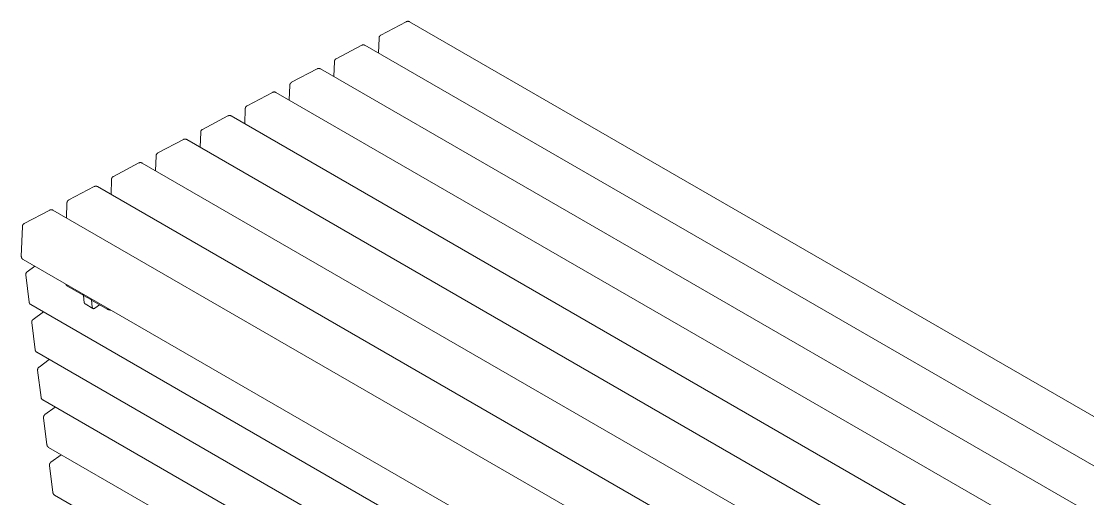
# Model space of a CAD drawing. Header units: inches. Extents: x -12 to 193, y -19 to 105.
# Drawn here: x 113.81 to 151.07, y 47.55 to 64.25 of the extents above; entities that cross this region are included whole.
import ezdxf

# ---------------------------------------------------------------- set-up
doc = ezdxf.new("R2010")
doc.units = ezdxf.units.IN
doc.layers.add('ZANO_R', color=7, linetype='Continuous', lineweight=0)

msp = doc.modelspace()

# ---------------------------------------------------------------- linework, layer by layer
at = {"layer": 'ZANO_R'}
for p, q in [((126.37057, 63.76109), (127.26062, 64.23152)), ((127.26062, 64.23152), (127.26429, 64.23338)), ((127.26429, 64.23338), (127.26802, 64.23511)), ((127.26802, 64.23511), (127.27181, 64.23671)), ((127.27181, 64.23671), (127.27565, 64.23817)), ((127.27565, 64.23817), (127.27954, 64.2395)), ((127.27954, 64.2395), (127.28348, 64.2407)), ((127.28348, 64.2407), (127.28745, 64.24175)), ((127.28745, 64.24175), (127.29146, 64.24267)), ((127.29146, 64.24267), (127.2955, 64.24345)), ((127.2955, 64.24345), (127.29956, 64.24409)), ((127.29956, 64.24409), (127.30364, 64.24458)), ((127.30364, 64.24458), (127.30774, 64.24493)), ((127.30774, 64.24493), (127.31185, 64.24514)), ((127.31185, 64.24514), (127.31596, 64.24521)), ((127.31596, 64.24521), (127.32007, 64.24513)), ((127.32007, 64.24513), (127.32418, 64.24491)), ((127.32418, 64.24491), (127.32828, 64.24455)), ((127.32828, 64.24455), (127.33236, 64.24404)), ((127.33236, 64.24404), (127.33642, 64.2434)), ((127.33642, 64.2434), (127.34045, 64.24261)), ((127.34045, 64.24261), (127.34446, 64.24168)), ((127.34446, 64.24168), (127.34843, 64.24061)), ((127.34843, 64.24061), (127.35237, 64.23941)), ((127.35237, 64.23941), (127.35625, 64.23807)), ((127.35625, 64.23807), (127.36009, 64.23659)), ((127.36009, 64.23659), (127.36388, 64.23498)), ((127.36388, 64.23498), (127.3676, 64.23325)), ((127.3676, 64.23325), (127.37127, 64.23138)), ((127.37127, 64.23138), (127.37486, 64.22938)), ((127.37486, 64.22938), (177.31773, 35.39486)), ((126.32265, 63.71427), (126.32466, 63.71772)), ((126.32466, 63.71772), (126.32678, 63.72111)), ((126.32678, 63.72111), (126.32902, 63.72442)), ((126.32902, 63.72442), (126.33136, 63.72765)), ((126.33136, 63.72765), (126.33382, 63.7308)), ((126.33382, 63.7308), (126.33638, 63.73387)), ((126.33638, 63.73387), (126.33904, 63.73685)), ((126.33904, 63.73685), (126.3418, 63.73974)), ((126.3418, 63.73974), (126.34466, 63.74253)), ((126.34466, 63.74253), (126.34761, 63.74522)), ((126.34761, 63.74522), (126.35065, 63.74782)), ((126.35065, 63.74782), (126.35378, 63.75031)), ((126.35378, 63.75031), (126.35699, 63.75269)), ((126.35699, 63.75269), (126.36027, 63.75496)), ((126.36027, 63.75496), (126.36364, 63.75712)), ((126.36364, 63.75712), (126.36707, 63.75916)), ((126.36707, 63.75916), (126.37057, 63.76109)), ((124.81299, 62.93783), (125.70303, 63.40826)), ((125.70303, 63.40826), (125.7067, 63.41012)), ((125.7067, 63.41012), (125.71043, 63.41185)), ((125.71043, 63.41185), (125.71422, 63.41345)), ((125.71422, 63.41345), (125.71807, 63.41491)), ((125.71807, 63.41491), (125.72196, 63.41625)), ((125.72196, 63.41625), (125.72589, 63.41744)), ((125.72589, 63.41744), (125.72987, 63.4185)), ((125.72987, 63.4185), (125.73388, 63.41941)), ((125.73388, 63.41941), (125.73791, 63.42019)), ((125.73791, 63.42019), (125.74198, 63.42083)), ((125.74198, 63.42083), (125.74606, 63.42132)), ((125.74606, 63.42132), (125.75016, 63.42168)), ((125.75016, 63.42168), (125.75426, 63.42189)), ((125.75426, 63.42189), (125.75838, 63.42195)), ((125.75838, 63.42195), (125.76249, 63.42188)), ((125.76249, 63.42188), (125.7666, 63.42166)), ((125.7666, 63.42166), (125.77069, 63.42129)), ((125.77069, 63.42129), (125.77477, 63.42079)), ((125.77477, 63.42079), (125.77883, 63.42014)), ((125.77883, 63.42014), (125.78287, 63.41935)), ((125.78287, 63.41935), (125.78688, 63.41842)), ((125.78688, 63.41842), (125.79085, 63.41736)), ((125.79085, 63.41736), (125.79478, 63.41615)), ((125.79478, 63.41615), (125.79867, 63.41481)), ((125.79867, 63.41481), (125.80251, 63.41334)), ((125.80251, 63.41334), (125.80629, 63.41173)), ((125.80629, 63.41173), (125.81002, 63.40999)), ((125.81002, 63.40999), (125.81368, 63.40812)), ((125.81368, 63.40812), (125.81728, 63.40613)), ((125.81728, 63.40613), (175.76015, 34.5716)), ((126.28884, 63.13388), (126.30773, 63.6609)), ((126.30773, 63.6609), (126.30794, 63.66489)), ((126.30794, 63.66489), (126.30828, 63.66887)), ((126.30828, 63.66887), (126.30876, 63.67283)), ((126.30876, 63.67283), (126.30938, 63.67678)), ((126.30938, 63.67678), (126.31012, 63.68071)), ((126.31012, 63.68071), (126.311, 63.6846)), ((126.311, 63.6846), (126.31201, 63.68847)), ((126.31201, 63.68847), (126.31316, 63.6923)), ((126.31316, 63.6923), (126.31442, 63.69609)), ((126.31442, 63.69609), (126.31582, 63.69983)), ((126.31582, 63.69983), (126.31734, 63.70353)), ((126.31734, 63.70353), (126.31899, 63.70717)), ((126.31899, 63.70717), (126.32076, 63.71075)), ((126.32076, 63.71075), (126.32265, 63.71427)), ((124.18848, 62.59807), (124.19257, 62.59842)), ((124.19257, 62.59842), (124.19668, 62.59863)), ((124.19668, 62.59863), (124.20079, 62.5987)), ((124.20079, 62.5987), (124.2049, 62.59862)), ((124.2049, 62.59862), (124.20901, 62.5984)), ((124.20901, 62.5984), (124.21311, 62.59804)), ((124.73125, 62.31062), (124.75014, 62.83764)), ((124.75014, 62.83764), (124.75035, 62.84163)), ((124.75035, 62.84163), (124.7507, 62.84561)), ((124.7507, 62.84561), (124.75118, 62.84958)), ((124.75118, 62.84958), (124.75179, 62.85353)), ((124.75179, 62.85353), (124.75254, 62.85745)), ((124.75254, 62.85745), (124.75342, 62.86135)), ((124.75342, 62.86135), (124.75443, 62.86521)), ((124.75443, 62.86521), (124.75557, 62.86904)), ((124.75557, 62.86904), (124.75684, 62.87283)), ((124.75684, 62.87283), (124.75824, 62.87658)), ((124.75824, 62.87658), (124.75976, 62.88027)), ((124.75976, 62.88027), (124.76141, 62.88391)), ((124.76141, 62.88391), (124.76318, 62.88749)), ((124.76318, 62.88749), (124.76507, 62.89101)), ((124.76507, 62.89101), (124.76707, 62.89447)), ((124.76707, 62.89447), (124.7692, 62.89785)), ((124.7692, 62.89785), (124.77143, 62.90116)), ((124.77143, 62.90116), (124.77378, 62.9044)), ((124.77378, 62.9044), (124.77624, 62.90755)), ((124.77624, 62.90755), (124.7788, 62.91062)), ((124.7788, 62.91062), (124.78146, 62.9136)), ((124.78146, 62.9136), (124.78422, 62.91648)), ((124.78422, 62.91648), (124.78708, 62.91928)), ((124.78708, 62.91928), (124.79003, 62.92197)), ((124.79003, 62.92197), (124.79307, 62.92456)), ((124.79307, 62.92456), (124.79619, 62.92705)), ((124.79619, 62.92705), (124.7994, 62.92943)), ((124.7994, 62.92943), (124.80269, 62.9317)), ((124.80269, 62.9317), (124.80605, 62.93386)), ((124.80605, 62.93386), (124.80949, 62.93591)), ((124.80949, 62.93591), (124.81299, 62.93783)), ((123.2554, 62.11458), (124.14545, 62.58501)), ((124.14545, 62.58501), (124.14912, 62.58687)), ((124.14912, 62.58687), (124.15285, 62.5886)), ((124.15285, 62.5886), (124.15664, 62.59019)), ((124.15664, 62.59019), (124.16048, 62.59166)), ((124.16048, 62.59166), (124.16437, 62.59299)), ((124.16437, 62.59299), (124.16831, 62.59418)), ((124.16831, 62.59418), (124.17228, 62.59524)), ((124.17228, 62.59524), (124.17629, 62.59616)), ((124.17629, 62.59616), (124.18033, 62.59694)), ((124.18033, 62.59694), (124.18439, 62.59757)), ((124.18439, 62.59757), (124.18848, 62.59807)), ((124.21311, 62.59804), (124.21719, 62.59753)), ((124.21719, 62.59753), (124.22125, 62.59688)), ((124.22125, 62.59688), (124.22529, 62.5961)), ((124.22529, 62.5961), (124.22929, 62.59517)), ((124.22929, 62.59517), (124.23326, 62.5941)), ((124.23326, 62.5941), (124.2372, 62.5929)), ((124.2372, 62.5929), (124.24108, 62.59156)), ((124.24108, 62.59156), (124.24492, 62.59008)), ((124.24492, 62.59008), (124.24871, 62.58847)), ((124.24871, 62.58847), (124.25244, 62.58673)), ((124.25244, 62.58673), (124.2561, 62.58487)), ((124.2561, 62.58487), (124.2597, 62.58287)), ((124.2597, 62.58287), (174.20256, 33.74834)), ((123.17367, 61.48736), (123.19256, 62.01439)), ((123.19256, 62.01439), (123.19277, 62.01838)), ((123.19277, 62.01838), (123.19312, 62.02236)), ((123.19312, 62.02236), (123.1936, 62.02632)), ((123.1936, 62.02632), (123.19421, 62.03027)), ((123.19421, 62.03027), (123.19496, 62.0342)), ((123.19496, 62.0342), (123.19584, 62.03809)), ((123.19584, 62.03809), (123.19685, 62.04196)), ((123.19685, 62.04196), (123.19799, 62.04579)), ((123.19799, 62.04579), (123.19926, 62.04958)), ((123.19926, 62.04958), (123.20065, 62.05332)), ((123.20065, 62.05332), (123.20218, 62.05701)), ((123.20218, 62.05701), (123.20382, 62.06065)), ((123.20382, 62.06065), (123.20559, 62.06424)), ((123.20559, 62.06424), (123.20748, 62.06776)), ((123.20748, 62.06776), (123.20949, 62.07121)), ((123.20949, 62.07121), (123.21161, 62.0746)), ((123.21161, 62.0746), (123.21385, 62.07791)), ((123.21385, 62.07791), (123.2162, 62.08114)), ((123.2162, 62.08114), (123.21865, 62.08429)), ((123.21865, 62.08429), (123.22121, 62.08736)), ((123.22121, 62.08736), (123.22387, 62.09034)), ((123.22387, 62.09034), (123.22664, 62.09323)), ((123.22664, 62.09323), (123.22949, 62.09602)), ((123.22949, 62.09602), (123.23244, 62.09871)), ((123.23244, 62.09871), (123.23548, 62.10131)), ((123.23548, 62.10131), (123.23861, 62.10379)), ((123.23861, 62.10379), (123.24182, 62.10618)), ((123.24182, 62.10618), (123.24511, 62.10845)), ((123.24511, 62.10845), (123.24847, 62.11061)), ((123.24847, 62.11061), (123.2519, 62.11265)), ((123.2519, 62.11265), (123.2554, 62.11458)), ((121.69782, 61.29132), (122.58787, 61.76175)), ((122.58787, 61.76175), (122.59153, 61.76361)), ((122.59153, 61.76361), (122.59527, 61.76534)), ((122.59527, 61.76534), (122.59906, 61.76694)), ((122.59906, 61.76694), (122.6029, 61.7684)), ((122.6029, 61.7684), (122.60679, 61.76973)), ((122.60679, 61.76973), (122.61072, 61.77093)), ((122.61072, 61.77093), (122.6147, 61.77199)), ((122.6147, 61.77199), (122.61871, 61.7729)), ((122.61871, 61.7729), (122.62275, 61.77368)), ((122.62275, 61.77368), (122.62681, 61.77432)), ((122.62681, 61.77432), (122.63089, 61.77481)), ((122.63089, 61.77481), (122.63499, 61.77516)), ((122.63499, 61.77516), (122.6391, 61.77537)), ((122.6391, 61.77537), (122.64321, 61.77544)), ((122.64321, 61.77544), (122.64732, 61.77536)), ((122.64732, 61.77536), (122.65143, 61.77514)), ((122.65143, 61.77514), (122.65552, 61.77478)), ((122.65552, 61.77478), (122.6596, 61.77428)), ((122.6596, 61.77428), (122.66367, 61.77363)), ((122.66367, 61.77363), (122.6677, 61.77284)), ((122.6677, 61.77284), (122.67171, 61.77191)), ((122.67171, 61.77191), (122.67568, 61.77085)), ((122.67568, 61.77085), (122.67961, 61.76964)), ((122.67961, 61.76964), (122.6835, 61.7683)), ((122.6835, 61.7683), (122.68734, 61.76682)), ((122.68734, 61.76682), (122.69112, 61.76522)), ((122.69112, 61.76522), (122.69485, 61.76348)), ((122.69485, 61.76348), (122.69852, 61.76161)), ((122.69852, 61.76161), (122.70211, 61.75962)), ((122.70211, 61.75962), (172.64498, 32.92509)), ((121.61608, 60.66411), (121.63498, 61.19113)), ((121.63498, 61.19113), (121.63519, 61.19512)), ((121.63519, 61.19512), (121.63553, 61.1991)), ((121.63553, 61.1991), (121.63601, 61.20307)), ((121.63601, 61.20307), (121.63662, 61.20701)), ((121.63662, 61.20701), (121.63737, 61.21094)), ((121.63737, 61.21094), (121.63825, 61.21484)), ((121.63825, 61.21484), (121.63926, 61.2187)), ((121.63926, 61.2187), (121.6404, 61.22253)), ((121.6404, 61.22253), (121.64167, 61.22632)), ((121.64167, 61.22632), (121.64307, 61.23006)), ((121.64307, 61.23006), (121.64459, 61.23376)), ((121.64459, 61.23376), (121.64624, 61.2374)), ((121.64624, 61.2374), (121.64801, 61.24098)), ((121.64801, 61.24098), (121.6499, 61.2445)), ((121.6499, 61.2445), (121.65191, 61.24796)), ((121.65191, 61.24796), (121.65403, 61.25134)), ((121.65403, 61.25134), (121.65626, 61.25465)), ((121.65626, 61.25465), (121.65861, 61.25788)), ((121.65861, 61.25788), (121.66107, 61.26104)), ((121.66107, 61.26104), (121.66363, 61.2641)), ((121.66363, 61.2641), (121.66629, 61.26708)), ((121.66629, 61.26708), (121.66905, 61.26997)), ((121.66905, 61.26997), (121.67191, 61.27276)), ((121.67191, 61.27276), (121.67486, 61.27546)), ((121.67486, 61.27546), (121.6779, 61.27805)), ((121.6779, 61.27805), (121.68103, 61.28054)), ((121.68103, 61.28054), (121.68423, 61.28292)), ((121.68423, 61.28292), (121.68752, 61.28519)), ((121.68752, 61.28519), (121.69088, 61.28735)), ((121.69088, 61.28735), (121.69432, 61.28939)), ((121.69432, 61.28939), (121.69782, 61.29132)), ((120.14023, 60.46806), (121.03028, 60.9385)), ((121.03028, 60.9385), (121.03395, 60.94035)), ((121.03395, 60.94035), (121.03768, 60.94208)), ((121.03768, 60.94208), (121.04147, 60.94368)), ((121.04147, 60.94368), (121.04531, 60.94515)), ((121.04531, 60.94515), (121.0492, 60.94648)), ((121.0492, 60.94648), (121.05314, 60.94767)), ((121.05314, 60.94767), (121.05711, 60.94873)), ((121.05711, 60.94873), (121.06112, 60.94965)), ((121.06112, 60.94965), (121.06516, 60.95042)), ((121.06516, 60.95042), (121.06922, 60.95106)), ((121.06922, 60.95106), (121.07331, 60.95156)), ((121.07331, 60.95156), (121.0774, 60.95191)), ((121.0774, 60.95191), (121.08151, 60.95212)), ((121.08151, 60.95212), (121.08562, 60.95218)), ((121.08562, 60.95218), (121.08974, 60.95211)), ((121.08974, 60.95211), (121.09384, 60.95189)), ((121.09384, 60.95189), (121.09794, 60.95152)), ((121.09794, 60.95152), (121.10202, 60.95102)), ((121.10202, 60.95102), (121.10608, 60.95037)), ((121.10608, 60.95037), (121.11012, 60.94958)), ((121.11012, 60.94958), (121.11412, 60.94866)), ((121.11412, 60.94866), (121.1181, 60.94759)), ((121.1181, 60.94759), (121.12203, 60.94639)), ((121.12203, 60.94639), (121.12592, 60.94504)), ((121.12592, 60.94504), (121.12976, 60.94357)), ((121.12976, 60.94357), (121.13354, 60.94196)), ((121.13354, 60.94196), (121.13727, 60.94022)), ((121.13727, 60.94022), (121.14093, 60.93835)), ((121.14093, 60.93835), (121.14453, 60.93636)), ((121.14453, 60.93636), (171.0874, 32.10183)), ((120.0585, 59.84085), (120.07739, 60.36787)), ((120.07739, 60.36787), (120.0776, 60.37186)), ((120.0776, 60.37186), (120.07795, 60.37584)), ((120.07795, 60.37584), (120.07843, 60.37981)), ((120.07843, 60.37981), (120.07904, 60.38376)), ((120.07904, 60.38376), (120.07979, 60.38768)), ((120.07979, 60.38768), (120.08067, 60.39158)), ((120.08067, 60.39158), (120.08168, 60.39545)), ((120.08168, 60.39545), (120.08282, 60.39928)), ((120.08282, 60.39928), (120.08409, 60.40306)), ((120.08409, 60.40306), (120.08549, 60.40681)), ((120.08549, 60.40681), (120.08701, 60.4105)), ((120.08701, 60.4105), (120.08866, 60.41414)), ((120.08866, 60.41414), (120.09042, 60.41772)), ((120.09042, 60.41772), (120.09231, 60.42124)), ((120.09231, 60.42124), (120.09432, 60.4247)), ((120.09432, 60.4247), (120.09644, 60.42808)), ((120.09644, 60.42808), (120.09868, 60.4314)), ((120.09868, 60.4314), (120.10103, 60.43463)), ((120.10103, 60.43463), (120.10348, 60.43778)), ((120.10348, 60.43778), (120.10604, 60.44085)), ((120.10604, 60.44085), (120.10871, 60.44383)), ((120.10871, 60.44383), (120.11147, 60.44672)), ((120.11147, 60.44672), (120.11433, 60.44951)), ((120.11433, 60.44951), (120.11728, 60.4522)), ((120.11728, 60.4522), (120.12032, 60.45479)), ((120.12032, 60.45479), (120.12344, 60.45728)), ((120.12344, 60.45728), (120.12665, 60.45966)), ((120.12665, 60.45966), (120.12994, 60.46193)), ((120.12994, 60.46193), (120.1333, 60.46409)), ((120.1333, 60.46409), (120.13673, 60.46614)), ((120.13673, 60.46614), (120.14023, 60.46806)), ((118.58265, 59.64481), (119.4727, 60.11524)), ((119.4727, 60.11524), (119.47637, 60.1171)), ((119.47637, 60.1171), (119.4801, 60.11883)), ((119.4801, 60.11883), (119.48389, 60.12043)), ((119.48389, 60.12043), (119.48773, 60.12189)), ((119.48773, 60.12189), (119.49162, 60.12322)), ((119.49162, 60.12322), (119.49556, 60.12442)), ((119.49556, 60.12442), (119.49953, 60.12547)), ((119.49953, 60.12547), (119.50354, 60.12639)), ((119.50354, 60.12639), (119.50758, 60.12717)), ((119.50758, 60.12717), (119.51164, 60.12781)), ((119.51164, 60.12781), (119.51572, 60.1283)), ((119.51572, 60.1283), (119.51982, 60.12865)), ((119.51982, 60.12865), (119.52393, 60.12886)), ((119.52393, 60.12886), (119.52804, 60.12893)), ((119.52804, 60.12893), (119.53215, 60.12885)), ((119.53215, 60.12885), (119.53626, 60.12863)), ((119.53626, 60.12863), (119.54036, 60.12827)), ((119.54036, 60.12827), (119.54444, 60.12776)), ((119.54444, 60.12776), (119.5485, 60.12712)), ((119.5485, 60.12712), (119.55253, 60.12633)), ((119.55253, 60.12633), (119.55654, 60.1254)), ((119.55654, 60.1254), (119.56051, 60.12433)), ((119.56051, 60.12433), (119.56444, 60.12313)), ((119.56444, 60.12313), (119.56833, 60.12179)), ((119.56833, 60.12179), (119.57217, 60.12031)), ((119.57217, 60.12031), (119.57596, 60.11871)), ((119.57596, 60.11871), (119.57968, 60.11697)), ((119.57968, 60.11697), (119.58335, 60.1151)), ((119.58335, 60.1151), (119.58694, 60.1131)), ((119.58694, 60.1131), (169.52981, 31.27858)), ((118.5459, 59.61453), (118.54846, 59.61759)), ((118.54846, 59.61759), (118.55112, 59.62057)), ((118.55112, 59.62057), (118.55388, 59.62346)), ((118.55388, 59.62346), (118.55674, 59.62625)), ((118.55674, 59.62625), (118.55969, 59.62895)), ((118.55969, 59.62895), (118.56273, 59.63154)), ((118.56273, 59.63154), (118.56586, 59.63403)), ((118.56586, 59.63403), (118.56907, 59.63641)), ((118.56907, 59.63641), (118.57235, 59.63868)), ((118.57235, 59.63868), (118.57572, 59.64084)), ((118.57572, 59.64084), (118.57915, 59.64288)), ((118.57915, 59.64288), (118.58265, 59.64481)), ((117.02507, 58.82155), (117.91511, 59.29198)), ((117.91511, 59.29198), (117.91878, 59.29384)), ((117.91878, 59.29384), (117.92251, 59.29557)), ((117.92251, 59.29557), (117.9263, 59.29717)), ((117.9263, 59.29717), (117.93015, 59.29864)), ((117.93015, 59.29864), (117.93404, 59.29997)), ((117.93404, 59.29997), (117.93797, 59.30116)), ((117.93797, 59.30116), (117.94195, 59.30222)), ((117.94195, 59.30222), (117.94596, 59.30314)), ((117.94596, 59.30314), (117.94999, 59.30391)), ((117.94999, 59.30391), (117.95406, 59.30455)), ((117.95406, 59.30455), (117.95814, 59.30504)), ((117.95814, 59.30504), (117.96224, 59.3054)), ((117.96224, 59.3054), (117.96634, 59.30561)), ((117.96634, 59.30561), (117.97046, 59.30567)), ((117.97046, 59.30567), (117.97457, 59.3056)), ((117.97457, 59.3056), (117.97867, 59.30538)), ((117.97867, 59.30538), (117.98277, 59.30501)), ((117.98277, 59.30501), (117.98685, 59.30451)), ((117.98685, 59.30451), (117.99091, 59.30386)), ((117.99091, 59.30386), (117.99495, 59.30307)), ((117.99495, 59.30307), (117.99896, 59.30214)), ((117.99896, 59.30214), (118.00293, 59.30108)), ((118.00293, 59.30108), (118.00686, 59.29987)), ((118.00686, 59.29987), (118.01075, 59.29853)), ((118.01075, 59.29853), (118.01459, 59.29706)), ((118.01459, 59.29706), (118.01837, 59.29545)), ((118.01837, 59.29545), (118.0221, 59.29371)), ((118.0221, 59.29371), (118.02576, 59.29184)), ((118.02576, 59.29184), (118.02936, 59.28985)), ((118.02936, 59.28985), (167.97223, 30.45532)), ((118.50092, 59.0176), (118.51981, 59.54462)), ((118.51981, 59.54462), (118.52002, 59.54861)), ((118.52002, 59.54861), (118.52036, 59.55259)), ((118.52036, 59.55259), (118.52084, 59.55655)), ((118.52084, 59.55655), (118.52146, 59.5605)), ((118.52146, 59.5605), (118.5222, 59.56443)), ((118.5222, 59.56443), (118.52308, 59.56833)), ((118.52308, 59.56833), (118.52409, 59.57219)), ((118.52409, 59.57219), (118.52523, 59.57602)), ((118.52523, 59.57602), (118.5265, 59.57981)), ((118.5265, 59.57981), (118.5279, 59.58355)), ((118.5279, 59.58355), (118.52942, 59.58725)), ((118.52942, 59.58725), (118.53107, 59.59089)), ((118.53107, 59.59089), (118.53284, 59.59447)), ((118.53284, 59.59447), (118.53473, 59.59799)), ((118.53473, 59.59799), (118.53674, 59.60144)), ((118.53674, 59.60144), (118.53886, 59.60483)), ((118.53886, 59.60483), (118.5411, 59.60814)), ((118.5411, 59.60814), (118.54344, 59.61137)), ((118.54344, 59.61137), (118.5459, 59.61453)), ((116.94333, 58.19434), (116.96222, 58.72136)), ((116.96222, 58.72136), (116.96243, 58.72535)), ((116.96243, 58.72535), (116.96278, 58.72933)), ((116.96278, 58.72933), (116.96326, 58.7333)), ((116.96326, 58.7333), (116.96387, 58.73725)), ((116.96387, 58.73725), (116.96462, 58.74117)), ((116.96462, 58.74117), (116.9655, 58.74507)), ((116.9655, 58.74507), (116.96651, 58.74893)), ((116.96651, 58.74893), (116.96765, 58.75276)), ((116.96765, 58.75276), (116.96892, 58.75655)), ((116.96892, 58.75655), (116.97032, 58.7603)), ((116.97032, 58.7603), (116.97184, 58.76399)), ((116.97184, 58.76399), (116.97349, 58.76763)), ((116.97349, 58.76763), (116.97526, 58.77121)), ((116.97526, 58.77121), (116.97715, 58.77473)), ((116.97715, 58.77473), (116.97915, 58.77819)), ((116.97915, 58.77819), (116.98128, 58.78157)), ((116.98128, 58.78157), (116.98351, 58.78488)), ((116.98351, 58.78488), (116.98586, 58.78812)), ((116.98586, 58.78812), (116.98831, 58.79127)), ((116.98831, 58.79127), (116.99087, 58.79434)), ((116.99087, 58.79434), (116.99354, 58.79732)), ((116.99354, 58.79732), (116.9963, 58.8002)), ((116.9963, 58.8002), (116.99916, 58.803)), ((116.99916, 58.803), (117.00211, 58.80569)), ((117.00211, 58.80569), (117.00515, 58.80828)), ((117.00515, 58.80828), (117.00827, 58.81077)), ((117.00827, 58.81077), (117.01148, 58.81315)), ((117.01148, 58.81315), (117.01477, 58.81542)), ((117.01477, 58.81542), (117.01813, 58.81758)), ((117.01813, 58.81758), (117.02157, 58.81963)), ((117.02157, 58.81963), (117.02507, 58.82155)), ((115.46748, 57.9983), (116.35753, 58.46873)), ((116.35753, 58.46873), (116.3612, 58.47059)), ((116.3612, 58.47059), (116.36493, 58.47232)), ((116.36493, 58.47232), (116.36872, 58.47391)), ((116.36872, 58.47391), (116.37256, 58.47538)), ((116.37256, 58.47538), (116.37645, 58.47671)), ((116.37645, 58.47671), (116.38039, 58.4779)), ((116.38039, 58.4779), (116.38436, 58.47896)), ((116.38436, 58.47896), (116.38837, 58.47988)), ((116.38837, 58.47988), (116.39241, 58.48066)), ((116.39241, 58.48066), (116.39647, 58.48129)), ((116.39647, 58.48129), (116.40056, 58.48179)), ((116.40056, 58.48179), (116.40465, 58.48214)), ((116.40465, 58.48214), (116.40876, 58.48235)), ((116.40876, 58.48235), (116.41287, 58.48242)), ((116.41287, 58.48242), (116.41698, 58.48234)), ((116.41698, 58.48234), (116.42109, 58.48212)), ((116.42109, 58.48212), (116.42519, 58.48176)), ((116.42519, 58.48176), (116.42927, 58.48125)), ((116.42927, 58.48125), (116.43333, 58.4806)), ((116.43333, 58.4806), (116.43737, 58.47982)), ((116.43737, 58.47982), (116.44137, 58.47889)), ((116.44137, 58.47889), (116.44534, 58.47782)), ((116.44534, 58.47782), (116.44928, 58.47662)), ((116.44928, 58.47662), (116.45316, 58.47528)), ((116.45316, 58.47528), (116.457, 58.4738)), ((116.457, 58.4738), (116.46079, 58.47219)), ((116.46079, 58.47219), (116.46452, 58.47045)), ((116.46452, 58.47045), (116.46818, 58.46859)), ((116.46818, 58.46859), (116.47178, 58.46659)), ((116.47178, 58.46659), (166.41464, 29.63207)), ((115.38575, 57.37108), (115.40464, 57.89811)), ((115.40464, 57.89811), (115.40485, 57.9021)), ((115.40485, 57.9021), (115.40519, 57.90608)), ((115.40519, 57.90608), (115.40567, 57.91004)), ((115.40567, 57.91004), (115.40629, 57.91399)), ((115.40629, 57.91399), (115.40704, 57.91792)), ((115.40704, 57.91792), (115.40791, 57.92181)), ((115.40791, 57.92181), (115.40893, 57.92568)), ((115.40893, 57.92568), (115.41007, 57.92951)), ((115.41007, 57.92951), (115.41134, 57.9333)), ((115.41134, 57.9333), (115.41273, 57.93704)), ((115.41273, 57.93704), (115.41426, 57.94073)), ((115.41426, 57.94073), (115.4159, 57.94437)), ((115.4159, 57.94437), (115.41767, 57.94796)), ((115.41767, 57.94796), (115.41956, 57.95148)), ((115.41956, 57.95148), (115.42157, 57.95493)), ((115.42157, 57.95493), (115.42369, 57.95832)), ((115.42369, 57.95832), (115.42593, 57.96163)), ((115.42593, 57.96163), (115.42828, 57.96486)), ((115.42828, 57.96486), (115.43073, 57.96801)), ((115.43073, 57.96801), (115.43329, 57.97108)), ((115.43329, 57.97108), (115.43595, 57.97406)), ((115.43595, 57.97406), (115.43872, 57.97695)), ((115.43872, 57.97695), (115.44157, 57.97974)), ((115.44157, 57.97974), (115.44452, 57.98243)), ((115.44452, 57.98243), (115.44756, 57.98503)), ((115.44756, 57.98503), (115.45069, 57.98751)), ((115.45069, 57.98751), (115.4539, 57.9899)), ((115.4539, 57.9899), (115.45719, 57.99217)), ((115.45719, 57.99217), (115.46055, 57.99433)), ((115.46055, 57.99433), (115.46398, 57.99637)), ((115.46398, 57.99637), (115.46748, 57.9983)), ((113.9099, 57.17504), (114.79995, 57.64547)), ((114.79995, 57.64547), (114.80361, 57.64733)), ((114.80361, 57.64733), (114.80735, 57.64906)), ((114.80735, 57.64906), (114.81113, 57.65066)), ((114.81113, 57.65066), (114.81498, 57.65212)), ((114.81498, 57.65212), (114.81887, 57.65345)), ((114.81887, 57.65345), (114.8228, 57.65465)), ((114.8228, 57.65465), (114.82678, 57.65571)), ((114.82678, 57.65571), (114.83079, 57.65662)), ((114.83079, 57.65662), (114.83483, 57.6574)), ((114.83483, 57.6574), (114.83889, 57.65804)), ((114.83889, 57.65804), (114.84297, 57.65853)), ((114.84297, 57.65853), (114.84707, 57.65888)), ((114.84707, 57.65888), (114.85118, 57.65909)), ((114.85118, 57.65909), (114.85529, 57.65916)), ((114.85529, 57.65916), (114.8594, 57.65908)), ((114.8594, 57.65908), (114.86351, 57.65886)), ((114.86351, 57.65886), (114.8676, 57.6585)), ((114.8676, 57.6585), (114.87168, 57.658)), ((114.87168, 57.658), (114.87575, 57.65735)), ((114.87575, 57.65735), (114.87978, 57.65656)), ((114.87978, 57.65656), (114.88379, 57.65563)), ((114.88379, 57.65563), (114.88776, 57.65457)), ((114.88776, 57.65457), (114.89169, 57.65336)), ((114.89169, 57.65336), (114.89558, 57.65202)), ((114.89558, 57.65202), (114.89942, 57.65055)), ((114.89942, 57.65055), (114.9032, 57.64894)), ((114.9032, 57.64894), (114.90693, 57.6472)), ((114.90693, 57.6472), (114.9106, 57.64533)), ((114.9106, 57.64533), (114.91419, 57.64334)), ((114.91419, 57.64334), (164.85706, 28.80881)), ((113.80944, 56.02539), (113.84705, 57.07485)), ((113.84705, 57.07485), (113.84727, 57.07884)), ((113.84727, 57.07884), (113.84761, 57.08282)), ((113.84761, 57.08282), (113.84809, 57.08679)), ((113.84809, 57.08679), (113.8487, 57.09073)), ((113.8487, 57.09073), (113.84945, 57.09466)), ((113.84945, 57.09466), (113.85033, 57.09856)), ((113.85033, 57.09856), (113.85134, 57.10242)), ((113.85134, 57.10242), (113.85248, 57.10625)), ((113.85248, 57.10625), (113.85375, 57.11004)), ((113.85375, 57.11004), (113.85515, 57.11378)), ((113.85515, 57.11378), (113.85667, 57.11748)), ((113.85667, 57.11748), (113.85832, 57.12112)), ((113.85832, 57.12112), (113.86009, 57.1247)), ((113.86009, 57.1247), (113.86198, 57.12822)), ((113.86198, 57.12822), (113.86398, 57.13168)), ((113.86398, 57.13168), (113.86611, 57.13506)), ((113.86611, 57.13506), (113.86834, 57.13837)), ((113.86834, 57.13837), (113.87069, 57.14161)), ((113.87069, 57.14161), (113.87315, 57.14476)), ((113.87315, 57.14476), (113.87571, 57.14783)), ((113.87571, 57.14783), (113.87837, 57.1508)), ((113.87837, 57.1508), (113.88113, 57.15369)), ((113.88113, 57.15369), (113.88399, 57.15648)), ((113.88399, 57.15648), (113.88694, 57.15918)), ((113.88694, 57.15918), (113.88998, 57.16177)), ((113.88998, 57.16177), (113.89311, 57.16426)), ((113.89311, 57.16426), (113.89631, 57.16664)), ((113.89631, 57.16664), (113.8996, 57.16891)), ((113.8996, 57.16891), (113.90296, 57.17107)), ((113.90296, 57.17107), (113.9064, 57.17311)), ((113.9064, 57.17311), (113.9099, 57.17504)), ((113.80936, 56.0214), (113.80944, 56.02539)), ((113.80942, 56.0174), (113.80936, 56.0214)), ((113.80962, 56.01341), (113.80942, 56.0174)), ((113.80995, 56.00942), (113.80962, 56.01341)), ((113.81041, 56.00545), (113.80995, 56.00942)), ((113.81101, 56.0015), (113.81041, 56.00545)), ((113.81174, 55.99757), (113.81101, 56.0015)), ((113.81261, 55.99367), (113.81174, 55.99757)), ((113.8136, 55.9898), (113.81261, 55.99367)), ((113.81473, 55.98596), (113.8136, 55.9898)), ((113.81598, 55.98217), (113.81473, 55.98596)), ((113.81737, 55.97842), (113.81598, 55.98217)), ((113.81888, 55.97472), (113.81737, 55.97842)), ((113.82051, 55.97107), (113.81888, 55.97472)), ((113.82227, 55.96748), (113.82051, 55.97107)), ((113.82414, 55.96395), (113.82227, 55.96748)), ((113.82614, 55.96048), (113.82414, 55.96395)), ((113.82825, 55.95709), (113.82614, 55.96048)), ((113.83047, 55.95377), (113.82825, 55.95709)), ((113.83281, 55.95053), (113.83047, 55.95377)), ((113.83525, 55.94736), (113.83281, 55.95053)), ((113.8378, 55.94428), (113.83525, 55.94736)), ((113.84046, 55.94129), (113.8378, 55.94428)), ((113.84321, 55.9384), (113.84046, 55.94129)), ((113.84606, 55.93559), (113.84321, 55.9384)), ((113.849, 55.93289), (113.84606, 55.93559)), ((113.85203, 55.93028), (113.849, 55.93289)), ((113.85515, 55.92778), (113.85203, 55.93028)), ((113.85835, 55.92539), (113.85515, 55.92778)), ((113.86163, 55.9231), (113.85835, 55.92539)), ((113.86499, 55.92093), (113.86163, 55.9231)), ((113.86842, 55.91887), (113.86499, 55.92093)), ((163.81128, 27.08435), (113.86842, 55.91887)), ((114.01291, 55.48705), (114.27894, 55.68186)), ((113.96459, 55.39332), (113.96471, 55.39737)), ((113.96461, 55.38927), (113.96459, 55.39332)), ((113.96476, 55.38522), (113.96461, 55.38927)), ((113.96471, 55.39737), (113.96497, 55.40141)), ((113.96505, 55.38119), (113.96476, 55.38522)), ((113.96497, 55.40141), (113.96537, 55.40543)), ((113.96548, 55.37716), (113.96505, 55.38119)), ((113.96537, 55.40543), (113.96591, 55.40945)), ((114.08395, 54.42604), (113.96548, 55.37716)), ((113.96591, 55.40945), (113.96659, 55.41344)), ((113.96659, 55.41344), (113.9674, 55.4174)), ((113.9674, 55.4174), (113.96834, 55.42134)), ((113.96834, 55.42134), (113.96942, 55.42524)), ((113.96942, 55.42524), (113.97064, 55.4291)), ((113.97064, 55.4291), (113.97198, 55.43292)), ((113.97198, 55.43292), (113.97346, 55.43669)), ((113.97346, 55.43669), (113.97506, 55.44041)), ((113.97506, 55.44041), (113.97679, 55.44407)), ((113.97679, 55.44407), (113.97865, 55.44767)), ((113.97865, 55.44767), (113.98063, 55.4512)), ((113.98063, 55.4512), (113.98272, 55.45466)), ((113.98272, 55.45466), (113.98494, 55.45805)), ((113.98494, 55.45805), (113.98727, 55.46136)), ((113.98727, 55.46136), (113.98971, 55.46459)), ((113.98971, 55.46459), (113.99226, 55.46774)), ((113.99226, 55.46774), (113.99492, 55.47079)), ((113.99492, 55.47079), (113.99768, 55.47375)), ((113.99768, 55.47375), (114.00054, 55.47662)), ((114.00054, 55.47662), (114.00349, 55.47939)), ((114.00349, 55.47939), (114.00654, 55.48205)), ((114.00654, 55.48205), (114.00968, 55.4846)), ((114.00968, 55.4846), (114.01291, 55.48705)), ((115.36641, 55.0511), (115.36548, 55.05454)), ((115.36746, 55.04769), (115.36641, 55.0511)), ((115.36862, 55.04432), (115.36746, 55.04769)), ((115.3699, 55.04099), (115.36862, 55.04432)), ((115.37129, 55.03771), (115.3699, 55.04099)), ((115.37279, 55.03447), (115.37129, 55.03771)), ((115.3744, 55.03129), (115.37279, 55.03447)), ((115.37611, 55.02816), (115.3744, 55.03129)), ((115.37793, 55.02509), (115.37611, 55.02816)), ((115.37985, 55.02209), (115.37793, 55.02509)), ((115.38188, 55.01915), (115.37985, 55.02209)), ((115.384, 55.01629), (115.38188, 55.01915)), ((115.38622, 55.01349), (115.384, 55.01629)), ((115.38853, 55.01078), (115.38622, 55.01349)), ((115.39093, 55.00814), (115.38853, 55.01078)), ((115.39342, 55.00559), (115.39093, 55.00814)), ((115.396, 55.00312), (115.39342, 55.00559)), ((115.39866, 55.00074), (115.396, 55.00312)), ((115.40139, 54.99845), (115.39866, 55.00074)), ((115.40421, 54.99626), (115.40139, 54.99845)), ((115.40709, 54.99416), (115.40421, 54.99626)), ((115.41005, 54.99217), (115.40709, 54.99416)), ((115.41307, 54.99027), (115.41005, 54.99217)), ((115.41615, 54.98848), (115.41307, 54.99027)), ((115.41929, 54.98679), (115.41615, 54.98848)), ((115.42249, 54.98521), (115.41929, 54.98679)), ((115.9737, 54.66697), (115.42249, 54.98521)), ((114.08452, 54.42204), (114.08395, 54.42604)), ((114.08522, 54.41806), (114.08452, 54.42204)), ((114.08606, 54.41411), (114.08522, 54.41806)), ((114.08704, 54.41019), (114.08606, 54.41411)), ((114.08814, 54.40631), (114.08704, 54.41019)), ((114.08938, 54.40246), (114.08814, 54.40631)), ((114.09075, 54.39867), (114.08938, 54.40246)), ((115.9737, 54.66697), (115.97498, 54.70265)), ((115.98013, 54.67037), (115.9737, 54.66697)), ((115.98116, 54.69908), (115.97991, 54.66409)), ((115.97991, 54.66409), (116.01082, 54.40616)), ((115.97991, 54.66409), (116.25829, 54.50337)), ((116.01082, 54.40616), (116.01094, 54.40431)), ((116.01094, 54.40431), (116.01112, 54.40246)), ((116.01112, 54.40246), (116.01136, 54.40062)), ((116.25955, 54.53835), (116.25829, 54.50337)), ((116.25829, 54.50337), (116.28921, 54.24543)), ((116.2645, 54.53549), (116.26322, 54.49981)), ((116.81443, 54.18157), (116.26322, 54.49981)), ((114.09225, 54.39492), (114.09075, 54.39867)), ((114.09388, 54.39122), (114.09225, 54.39492)), ((114.09563, 54.38758), (114.09388, 54.39122)), ((114.09751, 54.384), (114.09563, 54.38758)), ((114.0995, 54.38049), (114.09751, 54.384)), ((114.10162, 54.37705), (114.0995, 54.38049)), ((114.10385, 54.37369), (114.10162, 54.37705)), ((114.1062, 54.3704), (114.10385, 54.37369)), ((114.10865, 54.36719), (114.1062, 54.3704)), ((114.11122, 54.36407), (114.10865, 54.36719)), ((114.11389, 54.36104), (114.11122, 54.36407)), ((114.11666, 54.35811), (114.11389, 54.36104)), ((114.11953, 54.35527), (114.11666, 54.35811)), ((114.1225, 54.35253), (114.11953, 54.35527)), ((114.12556, 54.34989), (114.1225, 54.35253)), ((114.1287, 54.34736), (114.12556, 54.34989)), ((114.13194, 54.34493), (114.1287, 54.34736)), ((114.13525, 54.34262), (114.13194, 54.34493)), ((114.13864, 54.34043), (114.13525, 54.34262)), ((114.1421, 54.33835), (114.13864, 54.34043)), ((164.08497, 25.50382), (114.1421, 54.33835)), ((114.22022, 53.82258), (114.57961, 54.08575)), ((116.01136, 54.40062), (116.01167, 54.39879)), ((116.01167, 54.39879), (116.01204, 54.39697)), ((116.01204, 54.39697), (116.01247, 54.39516)), ((116.01247, 54.39516), (116.01297, 54.39337)), ((116.01297, 54.39337), (116.01353, 54.3916)), ((116.01353, 54.3916), (116.01415, 54.38985)), ((116.01415, 54.38985), (116.01483, 54.38812)), ((116.01483, 54.38812), (116.01557, 54.38642)), ((116.01557, 54.38642), (116.01637, 54.38474)), ((116.01637, 54.38474), (116.01723, 54.38309)), ((116.01723, 54.38309), (116.01814, 54.38147)), ((116.01814, 54.38147), (116.01911, 54.37989)), ((116.01911, 54.37989), (116.02013, 54.37834)), ((116.02013, 54.37834), (116.02121, 54.37682)), ((116.02121, 54.37682), (116.02234, 54.37535)), ((116.02234, 54.37535), (116.02352, 54.37391)), ((116.02352, 54.37391), (116.02475, 54.37252)), ((116.02475, 54.37252), (116.02602, 54.37117)), ((116.02602, 54.37117), (116.02734, 54.36987)), ((116.02734, 54.36987), (116.02871, 54.36861)), ((116.02871, 54.36861), (116.03012, 54.3674)), ((116.03012, 54.3674), (116.03157, 54.36624)), ((116.03157, 54.36624), (116.03306, 54.36513)), ((116.03306, 54.36513), (116.03459, 54.36407)), ((116.31211, 54.20385), (116.03459, 54.36407)), ((116.28921, 54.24543), (116.28949, 54.2433)), ((116.28949, 54.2433), (116.28982, 54.24119)), ((116.28982, 54.24119), (116.2902, 54.23912)), ((116.2902, 54.23912), (116.29063, 54.23707)), ((116.29063, 54.23707), (116.29111, 54.23506)), ((116.29111, 54.23506), (116.29164, 54.23308)), ((116.29164, 54.23308), (116.29222, 54.23114)), ((116.29222, 54.23114), (116.29285, 54.22924)), ((116.29285, 54.22924), (116.29354, 54.22738)), ((116.29354, 54.22738), (116.29427, 54.22557)), ((116.29427, 54.22557), (116.29505, 54.2238)), ((116.29505, 54.2238), (116.29587, 54.22208)), ((116.29587, 54.22208), (116.29675, 54.22041)), ((116.29675, 54.22041), (116.29721, 54.2196)), ((116.29721, 54.2196), (116.29768, 54.21879)), ((116.29768, 54.21879), (116.29815, 54.218)), ((116.29815, 54.218), (116.29865, 54.21723)), ((116.29865, 54.21723), (116.29915, 54.21646)), ((116.29915, 54.21646), (116.29966, 54.21572)), ((116.29966, 54.21572), (116.30019, 54.21498)), ((116.30019, 54.21498), (116.30073, 54.21426)), ((116.30073, 54.21426), (116.30127, 54.21355)), ((116.30127, 54.21355), (116.30183, 54.21286)), ((116.30183, 54.21286), (116.3024, 54.21218)), ((116.3024, 54.21218), (116.30298, 54.21152)), ((116.30298, 54.21152), (116.30357, 54.21087)), ((116.30357, 54.21087), (116.30417, 54.21024)), ((116.30417, 54.21024), (116.30478, 54.20962)), ((116.30478, 54.20962), (116.3054, 54.20902)), ((116.3054, 54.20902), (116.30603, 54.20843)), ((116.30603, 54.20843), (116.30667, 54.20786)), ((116.30667, 54.20786), (116.30732, 54.20731)), ((116.30732, 54.20731), (116.30798, 54.20677)), ((116.30798, 54.20677), (116.30865, 54.20624)), ((116.30865, 54.20624), (116.30932, 54.20573)), ((116.30932, 54.20573), (116.31001, 54.20524)), ((116.31001, 54.20524), (116.3107, 54.20476)), ((116.3107, 54.20476), (116.31141, 54.2043)), ((116.31141, 54.2043), (116.31212, 54.20386)), ((116.31212, 54.20386), (116.31283, 54.20343)), ((116.31283, 54.20343), (116.31356, 54.20302)), ((116.31356, 54.20302), (116.31429, 54.20262)), ((116.31429, 54.20262), (116.31504, 54.20224)), ((116.31504, 54.20224), (116.31578, 54.20187)), ((116.31578, 54.20187), (116.31654, 54.20152)), ((116.31654, 54.20152), (116.3173, 54.20119)), ((116.3173, 54.20119), (116.31807, 54.20087)), ((116.31807, 54.20087), (116.31884, 54.20057)), ((116.31884, 54.20057), (116.31962, 54.20029)), ((116.31962, 54.20029), (116.32041, 54.20002)), ((116.32041, 54.20002), (116.3212, 54.19977)), ((116.3212, 54.19977), (116.322, 54.19953)), ((116.322, 54.19953), (116.32281, 54.19931)), ((116.32281, 54.19931), (116.32363, 54.1991)), ((116.32363, 54.1991), (116.32445, 54.19891)), ((116.32445, 54.19891), (116.32529, 54.19873)), ((116.32529, 54.19873), (116.32613, 54.19857)), ((116.32613, 54.19857), (116.32698, 54.19842)), ((116.32698, 54.19842), (116.32784, 54.19829)), ((116.32784, 54.19829), (116.32871, 54.19817)), ((116.32871, 54.19817), (116.32959, 54.19807)), ((116.32959, 54.19807), (116.33047, 54.19799)), ((116.33047, 54.19799), (116.33136, 54.19792)), ((116.33136, 54.19792), (116.33226, 54.19787)), ((116.33226, 54.19787), (116.33317, 54.19783)), ((116.33317, 54.19783), (116.33408, 54.19782)), ((116.33408, 54.19782), (116.335, 54.19781)), ((116.335, 54.19781), (116.33593, 54.19783)), ((116.33593, 54.19783), (116.33687, 54.19786)), ((116.33687, 54.19786), (116.33875, 54.19797)), ((116.33875, 54.19797), (116.34067, 54.19815)), ((116.34067, 54.19815), (116.3426, 54.19839)), ((116.3426, 54.19839), (116.34455, 54.1987)), ((116.34455, 54.1987), (116.34653, 54.19908)), ((116.34653, 54.19908), (116.34852, 54.19952)), ((116.34852, 54.19952), (116.35052, 54.20003)), ((116.35052, 54.20003), (116.35254, 54.20061)), ((116.35254, 54.20061), (116.35457, 54.20125)), ((116.35457, 54.20125), (116.35661, 54.20195)), ((116.35661, 54.20195), (116.35866, 54.20272)), ((116.35866, 54.20272), (116.36071, 54.20355)), ((116.36071, 54.20355), (116.36277, 54.20444)), ((116.36277, 54.20444), (116.36483, 54.2054)), ((116.36483, 54.2054), (116.36689, 54.20641)), ((116.36689, 54.20641), (116.36895, 54.20748)), ((116.36895, 54.20748), (116.371, 54.20861)), ((116.371, 54.20861), (116.37305, 54.20979)), ((116.37305, 54.20979), (116.37509, 54.21102)), ((116.37509, 54.21102), (116.37712, 54.21231)), ((116.37712, 54.21231), (116.37914, 54.21365)), ((116.37914, 54.21365), (116.38115, 54.21503)), ((116.38115, 54.21503), (116.38314, 54.21646)), ((116.38314, 54.21646), (116.54663, 54.33619)), ((116.82322, 54.17702), (116.81443, 54.18157)), ((116.83216, 54.17276), (116.82322, 54.17702)), ((116.84123, 54.16882), (116.83216, 54.17276)), ((116.85044, 54.16518), (116.84123, 54.16882)), ((116.85976, 54.16186), (116.85044, 54.16518)), ((116.8692, 54.15886), (116.85976, 54.16186)), ((116.87872, 54.15618), (116.8692, 54.15886)), ((116.88834, 54.15383), (116.87872, 54.15618)), ((116.89803, 54.15181), (116.88834, 54.15383)), ((116.90778, 54.15012), (116.89803, 54.15181)), ((116.91759, 54.14876), (116.90778, 54.15012)), ((116.92743, 54.14774), (116.91759, 54.14876)), ((116.9373, 54.14705), (116.92743, 54.14774)), ((114.1719, 53.72885), (114.17203, 53.7329)), ((114.17192, 53.7248), (114.1719, 53.72885)), ((114.17208, 53.72076), (114.17192, 53.7248)), ((114.17203, 53.7329), (114.17229, 53.73694)), ((114.17237, 53.71672), (114.17208, 53.72076)), ((114.17229, 53.73694), (114.17269, 53.74097)), ((114.1728, 53.71269), (114.17237, 53.71672)), ((114.17269, 53.74097), (114.17323, 53.74498)), ((114.29127, 52.76157), (114.1728, 53.71269)), ((114.17323, 53.74498), (114.1739, 53.74897)), ((114.1739, 53.74897), (114.17471, 53.75294)), ((114.17471, 53.75294), (114.17566, 53.75687)), ((114.17566, 53.75687), (114.17674, 53.76078)), ((114.17674, 53.76078), (114.17795, 53.76464)), ((114.17795, 53.76464), (114.1793, 53.76846)), ((114.1793, 53.76846), (114.18078, 53.77223)), ((114.18078, 53.77223), (114.18238, 53.77594)), ((114.18238, 53.77594), (114.18411, 53.7796)), ((114.18411, 53.7796), (114.18597, 53.7832)), ((114.18597, 53.7832), (114.18794, 53.78673)), ((114.18794, 53.78673), (114.19004, 53.7902)), ((114.19004, 53.7902), (114.19225, 53.79359)), ((114.19225, 53.79359), (114.19458, 53.7969)), ((114.19458, 53.7969), (114.19703, 53.80013)), ((114.19703, 53.80013), (114.19958, 53.80327)), ((114.19958, 53.80327), (114.20223, 53.80633)), ((114.20223, 53.80633), (114.20499, 53.80929)), ((114.20499, 53.80929), (114.20785, 53.81215)), ((114.20785, 53.81215), (114.21081, 53.81492)), ((114.21081, 53.81492), (114.21386, 53.81758)), ((114.21386, 53.81758), (114.217, 53.82014)), ((114.217, 53.82014), (114.22022, 53.82258)), ((114.29183, 52.75757), (114.29127, 52.76157)), ((114.29254, 52.75359), (114.29183, 52.75757)), ((114.29338, 52.74964), (114.29254, 52.75359)), ((114.29435, 52.74572), (114.29338, 52.74964)), ((114.29546, 52.74184), (114.29435, 52.74572)), ((114.2967, 52.738), (114.29546, 52.74184)), ((114.29807, 52.7342), (114.2967, 52.738)), ((114.29957, 52.73045), (114.29807, 52.7342)), ((114.30119, 52.72675), (114.29957, 52.73045)), ((114.30295, 52.72311), (114.30119, 52.72675)), ((114.30482, 52.71954), (114.30295, 52.72311)), ((114.30682, 52.71603), (114.30482, 52.71954)), ((114.30894, 52.71259), (114.30682, 52.71603)), ((114.31117, 52.70922), (114.30894, 52.71259)), ((114.31351, 52.70593), (114.31117, 52.70922)), ((114.31597, 52.70273), (114.31351, 52.70593)), ((114.31853, 52.69961), (114.31597, 52.70273)), ((114.3212, 52.69658), (114.31853, 52.69961)), ((114.32398, 52.69364), (114.3212, 52.69658)), ((114.32685, 52.6908), (114.32398, 52.69364)), ((114.32981, 52.68806), (114.32685, 52.6908)), ((114.33287, 52.68542), (114.32981, 52.68806)), ((114.33602, 52.68289), (114.33287, 52.68542)), ((114.33925, 52.68047), (114.33602, 52.68289)), ((114.34256, 52.67816), (114.33925, 52.68047)), ((114.34595, 52.67596), (114.34256, 52.67816)), ((114.34942, 52.67388), (114.34595, 52.67596)), ((164.29228, 23.83935), (114.34942, 52.67388)), ((114.42754, 52.15812), (114.78692, 52.42129)), ((114.37922, 52.06438), (114.37934, 52.06843)), ((114.37924, 52.06034), (114.37922, 52.06438)), ((114.37939, 52.05629), (114.37924, 52.06034)), ((114.37934, 52.06843), (114.3796, 52.07247)), ((114.37968, 52.05225), (114.37939, 52.05629)), ((114.3796, 52.07247), (114.38, 52.0765)), ((114.38012, 52.04823), (114.37968, 52.05225)), ((114.38, 52.0765), (114.38054, 52.08051)), ((114.49858, 51.0971), (114.38012, 52.04823)), ((114.38054, 52.08051), (114.38122, 52.0845)), ((114.38122, 52.0845), (114.38203, 52.08847)), ((114.38203, 52.08847), (114.38297, 52.09241)), ((114.38297, 52.09241), (114.38406, 52.09631)), ((114.38406, 52.09631), (114.38527, 52.10017)), ((114.38527, 52.10017), (114.38661, 52.10399)), ((114.38661, 52.10399), (114.38809, 52.10776)), ((114.38809, 52.10776), (114.38969, 52.11148)), ((114.38969, 52.11148), (114.39143, 52.11514)), ((114.39143, 52.11514), (114.39328, 52.11873)), ((114.39328, 52.11873), (114.39526, 52.12227)), ((114.39526, 52.12227), (114.39735, 52.12573)), ((114.39735, 52.12573), (114.39957, 52.12912)), ((114.39957, 52.12912), (114.4019, 52.13243)), ((114.4019, 52.13243), (114.40434, 52.13566)), ((114.40434, 52.13566), (114.40689, 52.1388)), ((114.40689, 52.1388), (114.40955, 52.14186)), ((114.40955, 52.14186), (114.41231, 52.14482)), ((114.41231, 52.14482), (114.41517, 52.14768)), ((114.41517, 52.14768), (114.41813, 52.15045)), ((114.41813, 52.15045), (114.42117, 52.15311)), ((114.42117, 52.15311), (114.42431, 52.15567)), ((114.42431, 52.15567), (114.42754, 52.15812)), ((114.49915, 51.0931), (114.49858, 51.0971)), ((114.49985, 51.08913), (114.49915, 51.0931)), ((114.50069, 51.08518), (114.49985, 51.08913)), ((114.50167, 51.08126), (114.50069, 51.08518)), ((114.50277, 51.07737), (114.50167, 51.08126)), ((114.50401, 51.07353), (114.50277, 51.07737)), ((114.50538, 51.06973), (114.50401, 51.07353)), ((114.50688, 51.06598), (114.50538, 51.06973)), ((114.50851, 51.06228), (114.50688, 51.06598)), ((114.51026, 51.05865), (114.50851, 51.06228)), ((114.51214, 51.05507), (114.51026, 51.05865)), ((114.51413, 51.05156), (114.51214, 51.05507)), ((114.51625, 51.04812), (114.51413, 51.05156)), ((114.51848, 51.04475), (114.51625, 51.04812)), ((114.52083, 51.04146), (114.51848, 51.04475)), ((114.52329, 51.03826), (114.52083, 51.04146)), ((114.52585, 51.03514), (114.52329, 51.03826)), ((114.52852, 51.03211), (114.52585, 51.03514)), ((114.53129, 51.02917), (114.52852, 51.03211)), ((114.53416, 51.02633), (114.53129, 51.02917)), ((114.53713, 51.02359), (114.53416, 51.02633)), ((114.54019, 51.02095), (114.53713, 51.02359)), ((114.54333, 51.01842), (114.54019, 51.02095)), ((114.54657, 51.016), (114.54333, 51.01842)), ((114.54988, 51.01369), (114.54657, 51.016)), ((114.55327, 51.01149), (114.54988, 51.01369)), ((114.55673, 51.00941), (114.55327, 51.01149)), ((164.4996, 22.17489), (114.55673, 51.00941)), ((114.63485, 50.49365), (114.99424, 50.75682)), ((114.58654, 50.39992), (114.58666, 50.40396)), ((114.58655, 50.39587), (114.58654, 50.39992)), ((114.58671, 50.39182), (114.58655, 50.39587)), ((114.58666, 50.40396), (114.58692, 50.408)), ((114.587, 50.38778), (114.58671, 50.39182)), ((114.58692, 50.408), (114.58732, 50.41203)), ((114.58743, 50.38376), (114.587, 50.38778)), ((114.58732, 50.41203), (114.58786, 50.41604)), ((114.7059, 49.43264), (114.58743, 50.38376)), ((114.58786, 50.41604), (114.58853, 50.42004)), ((114.58853, 50.42004), (114.58934, 50.424)), ((114.58934, 50.424), (114.59029, 50.42794)), ((114.59029, 50.42794), (114.59137, 50.43184)), ((114.59137, 50.43184), (114.59258, 50.4357)), ((114.59258, 50.4357), (114.59393, 50.43952)), ((114.59393, 50.43952), (114.59541, 50.44329)), ((114.59541, 50.44329), (114.59701, 50.44701)), ((114.59701, 50.44701), (114.59874, 50.45067)), ((114.59874, 50.45067), (114.6006, 50.45427)), ((114.6006, 50.45427), (114.60257, 50.4578)), ((114.60257, 50.4578), (114.60467, 50.46126)), ((114.60467, 50.46126), (114.60688, 50.46465)), ((114.60688, 50.46465), (114.60921, 50.46796)), ((114.60921, 50.46796), (114.61166, 50.47119)), ((114.61166, 50.47119), (114.61421, 50.47434)), ((114.61421, 50.47434), (114.61686, 50.47739)), ((114.61686, 50.47739), (114.61962, 50.48035)), ((114.61962, 50.48035), (114.62248, 50.48322)), ((114.62248, 50.48322), (114.62544, 50.48598)), ((114.62544, 50.48598), (114.62849, 50.48865)), ((114.62849, 50.48865), (114.63163, 50.4912)), ((114.63163, 50.4912), (114.63485, 50.49365)), ((114.70646, 49.42864), (114.7059, 49.43264)), ((114.70717, 49.42466), (114.70646, 49.42864)), ((114.70801, 49.42071), (114.70717, 49.42466)), ((114.70898, 49.41679), (114.70801, 49.42071)), ((114.71009, 49.41291), (114.70898, 49.41679)), ((114.71133, 49.40906), (114.71009, 49.41291)), ((114.7127, 49.40526), (114.71133, 49.40906)), ((114.7142, 49.40151), (114.7127, 49.40526)), ((114.71583, 49.39782), (114.7142, 49.40151)), ((114.71758, 49.39418), (114.71583, 49.39782)), ((114.71945, 49.3906), (114.71758, 49.39418)), ((114.72145, 49.38709), (114.71945, 49.3906)), ((114.72357, 49.38365), (114.72145, 49.38709)), ((114.7258, 49.38028), (114.72357, 49.38365)), ((114.72814, 49.377), (114.7258, 49.38028)), ((114.7306, 49.37379), (114.72814, 49.377)), ((114.73317, 49.37067), (114.7306, 49.37379)), ((114.73584, 49.36764), (114.73317, 49.37067)), ((114.73861, 49.36471), (114.73584, 49.36764)), ((114.74148, 49.36186), (114.73861, 49.36471)), ((114.74444, 49.35912), (114.74148, 49.36186)), ((114.7475, 49.35649), (114.74444, 49.35912)), ((114.75065, 49.35395), (114.7475, 49.35649)), ((114.75388, 49.35153), (114.75065, 49.35395)), ((114.75719, 49.34922), (114.75388, 49.35153)), ((114.76058, 49.34703), (114.75719, 49.34922)), ((114.76405, 49.34495), (114.76058, 49.34703)), ((164.70691, 20.51042), (114.76405, 49.34495)), ((114.82152, 48.80987), (114.82418, 48.81292)), ((114.82418, 48.81292), (114.82694, 48.81588)), ((114.82694, 48.81588), (114.8298, 48.81875)), ((114.8298, 48.81875), (114.83276, 48.82152)), ((114.83276, 48.82152), (114.83581, 48.82418)), ((114.83581, 48.82418), (114.83894, 48.82674)), ((114.83894, 48.82674), (114.84217, 48.82918)), ((114.84217, 48.82918), (115.20155, 49.09235)), ((114.79385, 48.73545), (114.79397, 48.7395)), ((114.79387, 48.7314), (114.79385, 48.73545)), ((114.79402, 48.72736), (114.79387, 48.7314)), ((114.79397, 48.7395), (114.79423, 48.74354)), ((114.79431, 48.72332), (114.79402, 48.72736)), ((114.79423, 48.74354), (114.79463, 48.74756)), ((114.79475, 48.71929), (114.79431, 48.72332)), ((114.79463, 48.74756), (114.79517, 48.75158)), ((114.91321, 47.76817), (114.79475, 48.71929)), ((114.79517, 48.75158), (114.79585, 48.75557)), ((114.79585, 48.75557), (114.79666, 48.75954)), ((114.79666, 48.75954), (114.7976, 48.76347)), ((114.7976, 48.76347), (114.79869, 48.76737)), ((114.79869, 48.76737), (114.7999, 48.77124)), ((114.7999, 48.77124), (114.80125, 48.77505)), ((114.80125, 48.77505), (114.80272, 48.77882)), ((114.80272, 48.77882), (114.80433, 48.78254)), ((114.80433, 48.78254), (114.80606, 48.7862)), ((114.80606, 48.7862), (114.80791, 48.7898)), ((114.80791, 48.7898), (114.80989, 48.79333)), ((114.80989, 48.79333), (114.81199, 48.7968)), ((114.81199, 48.7968), (114.8142, 48.80018)), ((114.8142, 48.80018), (114.81653, 48.8035)), ((114.81653, 48.8035), (114.81897, 48.80672)), ((114.81897, 48.80672), (114.82152, 48.80987)), ((114.91378, 47.76417), (114.91321, 47.76817)), ((114.91448, 47.76019), (114.91378, 47.76417)), ((114.91532, 47.75624), (114.91448, 47.76019)), ((114.9163, 47.75232), (114.91532, 47.75624)), ((114.9174, 47.74844), (114.9163, 47.75232)), ((114.91864, 47.7446), (114.9174, 47.74844)), ((114.92001, 47.7408), (114.91864, 47.7446)), ((114.92151, 47.73705), (114.92001, 47.7408)), ((114.92314, 47.73335), (114.92151, 47.73705)), ((114.92489, 47.72971), (114.92314, 47.73335)), ((114.92677, 47.72613), (114.92489, 47.72971)), ((114.92877, 47.72262), (114.92677, 47.72613)), ((114.93088, 47.71918), (114.92877, 47.72262)), ((114.93311, 47.71582), (114.93088, 47.71918)), ((114.93546, 47.71253), (114.93311, 47.71582)), ((114.93792, 47.70932), (114.93546, 47.71253)), ((114.94048, 47.70621), (114.93792, 47.70932)), ((114.94315, 47.70318), (114.94048, 47.70621)), ((114.94592, 47.70024), (114.94315, 47.70318)), ((114.94879, 47.6974), (114.94592, 47.70024)), ((114.95176, 47.69466), (114.94879, 47.6974)), ((114.95482, 47.69202), (114.95176, 47.69466)), ((114.95797, 47.68949), (114.95482, 47.69202)), ((114.9612, 47.68707), (114.95797, 47.68949)), ((114.96451, 47.68475), (114.9612, 47.68707)), ((114.9679, 47.68256), (114.96451, 47.68475)), ((114.97136, 47.68048), (114.9679, 47.68256)), ((164.91423, 18.84595), (114.97136, 47.68048))]:
    msp.add_line(p, q, dxfattribs=at)

doc.saveas('drawing.dxf')
